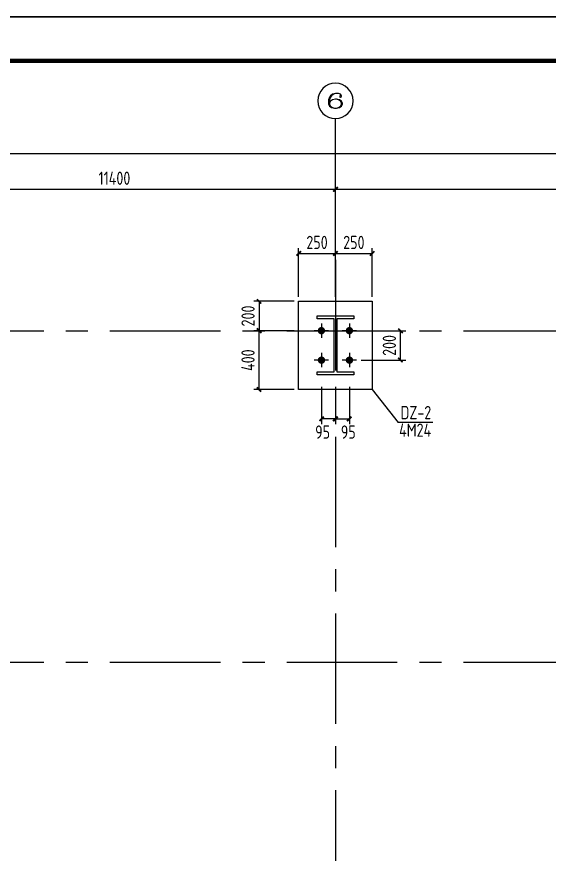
# Model space of a CAD drawing. Header units: millimetres. Extents: x 865490 to 879904, y 39442 to 44891.
# Drawn here: x 870093.2 to 870213.7, y 39852.7 to 40042.3 of the extents above; entities that cross this region are included whole.
import ezdxf
from ezdxf.enums import TextEntityAlignment as Align

# ---------------------------------------------------------------- set-up
doc = ezdxf.new("R2010")
doc.units = ezdxf.units.MM
doc.header["$LTSCALE"] = 1000
doc.header["$MEASUREMENT"] = 0
doc.linetypes.add('CENTER', pattern=[2, 1.25, -0.25, 0.25, -0.25])
doc.linetypes.add('DOTE', pattern=[2.42, 2, -0.2, 0.02, -0.2])
for name, color, linetype in [('AXIS', 3, 'Continuous'), ('AXIS_TEXT', 7, 'Continuous'), ('DIM', 7, 'Continuous'), ('DOTE', 1, 'DOTE'), ('M_Prof', 2, 'Continuous'), ('柱集中标注', 2, 'Continuous'), ('标注', 7, 'Continuous'), ('檩条', 34, 'Continuous')]:
    doc.layers.add(name, color=color, linetype=linetype)
doc.styles.add('_TCH_AXIS', font='COMPLEX', dxfattribs={"bigfont": 'GBCBIG'})
doc.styles.add('COMPLEX', font='COMPLEX')
doc.styles.add('GBHZ', font='gbenor.shx', dxfattribs={"width": 0.9, "bigfont": 'gbcbig.shx'})
doc.dimstyles.new('Y100', dxfattribs={"dimscale": 0, "dimtxt": 3, "dimasz": 0.01, "dimexe": 1.2, "dimexo": 2, "dimgap": 1, "dimtad": 1, "dimdec": 0, "dimlfac": 100, "dimzin": 0, "dimdsep": 46, "dimtxsty": 'GBHZ', "dimblk": 'DX', "dimcen": 0.09, "dimdle": 1, "dimclrd": 7, "dimclre": 7, "dimclrt": 7, "dimadec": 0, "dimazin": 0, "dimtfac": 1, "dimtdec": 0, "dimtix": 1, "dimtmove": 2, "dimatfit": 3, "dimldrblk": 'DX', "dimfxl": 0, "dimtolj": 1, "dimtzin": 0, "dimarcsym": 0})
doc.dimstyles.new('Y30', dxfattribs={"dimscale": 0, "dimtxt": 3, "dimasz": 0.01, "dimexe": 1.2, "dimexo": 1, "dimgap": 1, "dimtad": 1, "dimdec": 0, "dimlfac": 30, "dimzin": 0, "dimdsep": 46, "dimtxsty": 'GBHZ', "dimblk1": 'DX', "dimblk2": 'DX', "dimsah": 1, "dimcen": 0.09, "dimdle": 1, "dimadec": 0, "dimazin": 0, "dimtfac": 1, "dimtdec": 0, "dimtix": 1, "dimtmove": 2, "dimatfit": 3, "dimldrblk": 'DX', "dimfxl": 0, "dimtolj": 1, "dimtzin": 0, "dimarcsym": 0})

# ---------------------------------------------------------------- blocks, each defined once
blk = doc.blocks.new('_AXISO')
blk.add_circle((0, 0), 0.5)
at = {"layer": 'AXIS_TEXT', "style": 'COMPLEX', "width": 1.041667}
blk.add_attdef('A', text='', height=0.56, dxfattribs=at).set_placement((-0.25, -0.28), (0.25, -0.28), align=Align.FIT)
blk = doc.blocks.new('DX')
at = {"color": 0, "linetype": 'ByBlock', "const_width": 40}
blk.add_lwpolyline([(-54, -51), (46, 49)], dxfattribs=at)
blk = doc.blocks.new('*D1711')
at = {"layer": 'Defpoints', "color": 0, "transparency": 16777216}
for p in [(870165.31, 40003.22), (870065.31, 39987.22), (870165.31, 39987.22)]:
    blk.add_point(p, dxfattribs=at)
at = {"layer": 'dim', "color": 7, "lineweight": -2, "transparency": 16777216}
for p, q in [((870065.31, 39989.22), (870065.31, 40004.42)), ((870065.32, 40003.22), (870165.3, 40003.22)), ((870165.31, 39989.22), (870165.31, 40004.42))]:
    blk.add_line(p, q, dxfattribs=at)
at = {"layer": 'dim', "color": 7, "lineweight": -2, "transparency": 16777216, "xscale": 0.01, "yscale": 0.01, "zscale": 0.01, "rotation": 180}
blk.add_blockref('DX', (870065.31, 40003.22), dxfattribs=at)
at = {"layer": 'dim', "color": 7, "lineweight": -2, "transparency": 16777216, "xscale": 0.01, "yscale": 0.01, "zscale": 0.01}
blk.add_blockref('DX', (870165.31, 40003.22), dxfattribs=at)
at = {"layer": 'dim', "color": 7, "transparency": 16777216, "insert": (870115.31, 40005.72), "char_height": 3, "attachment_point": 5, "style": 'GBHZ'}
blk.add_mtext('\\A1;11400', dxfattribs=at)
blk = doc.blocks.new('*D1712')
at = {"layer": 'Defpoints', "color": 0, "transparency": 16777216}
for p in [(870280.31, 40003.22), (870165.31, 39987.22), (870280.31, 39987.22)]:
    blk.add_point(p, dxfattribs=at)
at = {"layer": 'dim', "color": 7, "lineweight": -2, "transparency": 16777216}
for p, q in [((870165.31, 39989.22), (870165.31, 40004.42)), ((870165.32, 40003.22), (870280.3, 40003.22)), ((870280.31, 39989.22), (870280.31, 40004.42))]:
    blk.add_line(p, q, dxfattribs=at)
at = {"layer": 'dim', "color": 7, "lineweight": -2, "transparency": 16777216, "xscale": 0.01, "yscale": 0.01, "zscale": 0.01, "rotation": 180}
blk.add_blockref('DX', (870165.31, 40003.22), dxfattribs=at)
at = {"layer": 'dim', "color": 7, "lineweight": -2, "transparency": 16777216, "xscale": 0.01, "yscale": 0.01, "zscale": 0.01}
blk.add_blockref('DX', (870280.31, 40003.22), dxfattribs=at)
at = {"layer": 'dim', "color": 7, "transparency": 16777216, "insert": (870222.81, 40005.72), "char_height": 3, "attachment_point": 5, "style": 'GBHZ'}
blk.add_mtext('\\A1;11500', dxfattribs=at)
blk = doc.blocks.new('*D1713')
at = {"layer": 'Defpoints', "color": 0, "transparency": 16777216}
for p in [(869810.31, 40011.22), (869810.31, 39987.22), (870280.31, 39987.22)]:
    blk.add_point(p, dxfattribs=at)
at = {"layer": 'dim', "color": 7, "lineweight": -2, "transparency": 16777216}
for p, q in [((869810.31, 39989.22), (869810.31, 40012.42)), ((870280.3, 40011.22), (869810.32, 40011.22)), ((870280.31, 39989.22), (870280.31, 40012.42))]:
    blk.add_line(p, q, dxfattribs=at)
at = {"layer": 'dim', "color": 7, "lineweight": -2, "transparency": 16777216, "xscale": 0.01, "yscale": 0.01, "zscale": 0.01, "rotation": 180}
blk.add_blockref('DX', (869810.31, 40011.22), dxfattribs=at)
at = {"layer": 'dim', "color": 7, "lineweight": -2, "transparency": 16777216, "xscale": 0.01, "yscale": 0.01, "zscale": 0.01}
blk.add_blockref('DX', (870280.31, 40011.22), dxfattribs=at)
at = {"layer": 'dim', "color": 7, "transparency": 16777216, "insert": (870045.31, 40013.72), "char_height": 3, "attachment_point": 5, "style": 'GBHZ'}
blk.add_mtext('\\A1;47000', dxfattribs=at)
blk = doc.blocks.new('*D1753')
at = {"layer": 'Defpoints', "color": 0, "transparency": 16777216}
for p in [(870148.03, 39971.22), (870156.97, 39971.22), (870156.97, 39957.88)]:
    blk.add_point(p, dxfattribs=at)
at = {"layer": 'dim', "color": 0, "lineweight": -2, "transparency": 16777216}
for p, q in [((870155.97, 39971.22), (870146.83, 39971.22)), ((870148.03, 39957.89), (870148.03, 39971.21)), ((870155.97, 39957.88), (870146.83, 39957.88))]:
    blk.add_line(p, q, dxfattribs=at)
at = {"layer": 'dim', "color": 0, "lineweight": -2, "transparency": 16777216, "xscale": 0.01, "yscale": 0.01, "zscale": 0.01}
for p, rotation in [((870148.03, 39971.22), 90), ((870148.03, 39957.88), 270)]:
    blk.add_blockref('DX', p, dxfattribs=dict(at, rotation=rotation))
at = {"layer": 'dim', "color": 0, "transparency": 16777216, "insert": (870145.53, 39964.55), "char_height": 3, "attachment_point": 5, "rotation": 90, "style": 'GBHZ'}
blk.add_mtext('\\A1;400', dxfattribs=at)
blk = doc.blocks.new('*D1754')
at = {"layer": 'Defpoints', "color": 0, "transparency": 16777216}
for p in [(870165.31, 39988.69), (870156.97, 39977.88), (870165.31, 39977.88)]:
    blk.add_point(p, dxfattribs=at)
at = {"layer": 'dim', "color": 0, "lineweight": -2, "transparency": 16777216}
for p, q in [((870156.97, 39978.88), (870156.97, 39989.89)), ((870165.31, 39978.88), (870165.31, 39989.89)), ((870156.98, 39988.69), (870165.3, 39988.69))]:
    blk.add_line(p, q, dxfattribs=at)
at = {"layer": 'dim', "color": 0, "lineweight": -2, "transparency": 16777216, "xscale": 0.01, "yscale": 0.01, "zscale": 0.01, "rotation": 180}
blk.add_blockref('DX', (870156.97, 39988.69), dxfattribs=at)
at = {"layer": 'dim', "color": 0, "lineweight": -2, "transparency": 16777216, "xscale": 0.01, "yscale": 0.01, "zscale": 0.01}
blk.add_blockref('DX', (870165.31, 39988.69), dxfattribs=at)
at = {"layer": 'dim', "color": 0, "transparency": 16777216, "insert": (870161.14, 39991.19), "char_height": 3, "attachment_point": 5, "style": 'GBHZ'}
blk.add_mtext('\\A1;250', dxfattribs=at)
blk = doc.blocks.new('*D1755')
at = {"layer": 'Defpoints', "color": 0, "transparency": 16777216}
for p in [(870173.64, 39988.69), (870165.31, 39977.88), (870173.64, 39977.88)]:
    blk.add_point(p, dxfattribs=at)
at = {"layer": 'dim', "color": 0, "lineweight": -2, "transparency": 16777216}
for p, q in [((870165.31, 39978.88), (870165.31, 39989.89)), ((870173.64, 39978.88), (870173.64, 39989.89)), ((870165.32, 39988.69), (870173.63, 39988.69))]:
    blk.add_line(p, q, dxfattribs=at)
at = {"layer": 'dim', "color": 0, "lineweight": -2, "transparency": 16777216, "xscale": 0.01, "yscale": 0.01, "zscale": 0.01, "rotation": 180}
blk.add_blockref('DX', (870165.31, 39988.69), dxfattribs=at)
at = {"layer": 'dim', "color": 0, "lineweight": -2, "transparency": 16777216, "xscale": 0.01, "yscale": 0.01, "zscale": 0.01}
blk.add_blockref('DX', (870173.64, 39988.69), dxfattribs=at)
at = {"layer": 'dim', "color": 0, "transparency": 16777216, "insert": (870169.47, 39991.19), "char_height": 3, "attachment_point": 5, "style": 'GBHZ'}
blk.add_mtext('\\A1;250', dxfattribs=at)
blk = doc.blocks.new('*D1756')
at = {"layer": 'Defpoints', "color": 0, "transparency": 16777216}
for p in [(870162.14, 39959.48), (870165.31, 39959.48), (870162.14, 39951.27)]:
    blk.add_point(p, dxfattribs=at)
at = {"layer": 'dim', "color": 0, "lineweight": -2, "transparency": 16777216}
for p, q in [((870162.14, 39958.48), (870162.14, 39950.07)), ((870165.31, 39958.48), (870165.31, 39950.07)), ((870165.3, 39951.27), (870162.15, 39951.27))]:
    blk.add_line(p, q, dxfattribs=at)
at = {"layer": 'dim', "color": 0, "lineweight": -2, "transparency": 16777216, "xscale": 0.01, "yscale": 0.01, "zscale": 0.01, "rotation": 180}
blk.add_blockref('DX', (870162.14, 39951.27), dxfattribs=at)
at = {"layer": 'dim', "color": 0, "lineweight": -2, "transparency": 16777216, "xscale": 0.01, "yscale": 0.01, "zscale": 0.01}
blk.add_blockref('DX', (870165.31, 39951.27), dxfattribs=at)
at = {"layer": 'dim', "color": 0, "transparency": 16777216, "insert": (870162.4, 39948.28), "char_height": 3, "attachment_point": 5, "style": 'GBHZ'}
blk.add_mtext('\\A1;95', dxfattribs=at)
blk = doc.blocks.new('*D1757')
at = {"layer": 'Defpoints', "color": 0, "transparency": 16777216}
for p in [(870165.31, 39959.48), (870168.47, 39959.48), (870168.47, 39951.27)]:
    blk.add_point(p, dxfattribs=at)
at = {"layer": 'dim', "color": 0, "lineweight": -2, "transparency": 16777216}
for p, q in [((870165.31, 39958.48), (870165.31, 39950.07)), ((870168.47, 39958.48), (870168.47, 39950.07)), ((870165.32, 39951.27), (870168.46, 39951.27))]:
    blk.add_line(p, q, dxfattribs=at)
at = {"layer": 'dim', "color": 0, "lineweight": -2, "transparency": 16777216, "xscale": 0.01, "yscale": 0.01, "zscale": 0.01, "rotation": 180}
blk.add_blockref('DX', (870165.31, 39951.27), dxfattribs=at)
at = {"layer": 'dim', "color": 0, "lineweight": -2, "transparency": 16777216, "xscale": 0.01, "yscale": 0.01, "zscale": 0.01}
blk.add_blockref('DX', (870168.47, 39951.27), dxfattribs=at)
at = {"layer": 'dim', "color": 0, "transparency": 16777216, "insert": (870168.21, 39948.28), "char_height": 3, "attachment_point": 5, "style": 'GBHZ'}
blk.add_mtext('\\A1;95', dxfattribs=at)
blk = doc.blocks.new('*D1758')
at = {"layer": 'Defpoints', "color": 0, "transparency": 16777216}
for p in [(870170.1, 39971.22), (870180, 39971.22), (870170.1, 39964.55)]:
    blk.add_point(p, dxfattribs=at)
at = {"layer": '标注', "color": 0, "lineweight": -2, "transparency": 16777216}
for p, q in [((870171.1, 39971.22), (870181.2, 39971.22)), ((870180, 39964.56), (870180, 39971.21)), ((870171.1, 39964.55), (870181.2, 39964.55))]:
    blk.add_line(p, q, dxfattribs=at)
at = {"layer": '标注', "color": 0, "lineweight": -2, "transparency": 16777216, "xscale": 0.01, "yscale": 0.01, "zscale": 0.01}
for p, rotation in [((870180, 39971.22), 90), ((870180, 39964.55), 270)]:
    blk.add_blockref('DX', p, dxfattribs=dict(at, rotation=rotation))
at = {"layer": '标注', "color": 0, "transparency": 16777216, "insert": (870177.5, 39967.88), "char_height": 3, "attachment_point": 5, "rotation": 90, "style": 'GBHZ'}
blk.add_mtext('\\A1;200', dxfattribs=at)
blk = doc.blocks.new('*D1759')
at = {"layer": 'Defpoints', "color": 0, "transparency": 16777216}
for p in [(870156.97, 39977.88), (870148.03, 39971.22), (870156.97, 39971.22)]:
    blk.add_point(p, dxfattribs=at)
at = {"layer": 'dim', "color": 0, "lineweight": -2, "transparency": 16777216}
for p, q in [((870155.97, 39977.88), (870146.83, 39977.88)), ((870148.03, 39977.87), (870148.03, 39971.23)), ((870155.97, 39971.22), (870146.83, 39971.22))]:
    blk.add_line(p, q, dxfattribs=at)
at = {"layer": 'dim', "color": 0, "lineweight": -2, "transparency": 16777216, "xscale": 0.01, "yscale": 0.01, "zscale": 0.01}
for p, rotation in [((870148.03, 39977.88), 90), ((870148.03, 39971.22), 270)]:
    blk.add_blockref('DX', p, dxfattribs=dict(at, rotation=rotation))
at = {"layer": 'dim', "color": 0, "transparency": 16777216, "insert": (870145.53, 39974.55), "char_height": 3, "attachment_point": 5, "rotation": 90, "style": 'GBHZ'}
blk.add_mtext('\\A1;200', dxfattribs=at)

msp = doc.modelspace()

# ---------------------------------------------------------------- linework, layer by layer
at = {"color": 0}
for p, q in [((870556.028, 40042.259), (869715.028, 40042.259)), ((869715.028, 40042.259), (870556.028, 40042.259))]:
    msp.add_line(p, q, dxfattribs=at)
for p, q in [((870162.139, 39972.843), (870162.139, 39969.593)), ((870168.472, 39972.843), (870168.472, 39969.593)), ((870163.764, 39971.218), (870160.514, 39971.218)), ((870170.097, 39971.218), (870166.847, 39971.218)), ((870162.139, 39966.176), (870162.139, 39962.926)), ((870168.472, 39966.176), (870168.472, 39962.926)), ((870163.764, 39964.551), (870160.514, 39964.551)), ((870170.097, 39964.551), (870166.847, 39964.551))]:
    msp.add_line(p, q)
at = {"color": 0, "const_width": 1}
msp.add_lwpolyline([(870546.028, 39458.259), (869740.028, 39458.259), (869740.028, 40032.259), (870546.028, 40032.259)], close=True, dxfattribs=at)
msp.add_lwpolyline([(870173.639, 39977.884), (870173.639, 39957.884), (870156.972, 39957.884), (870156.972, 39977.884)], close=True)
at = {"layer": 'AXIS', "color": 0}
msp.add_line((870165.305, 39987.218), (870165.305, 40019.218), dxfattribs=at)
at = {"layer": 'dim', "const_width": 0.833}
for points in [[(870161.722, 39971.218, -1), (870162.555, 39971.218, -1)], [(870168.055, 39971.218, -1), (870168.889, 39971.218, -1)], [(870161.722, 39964.551, -1), (870162.555, 39964.551, -1)], [(870168.055, 39964.551, -1), (870168.889, 39964.551, -1)]]:
    msp.add_lwpolyline(points, format="xyb", close=True, dxfattribs=at)
at = {"layer": 'DOTE', "linetype": 'CENTER', "ltscale": 0.02}
for p, q in [((870165.305, 39987.218), (870165.305, 39505.218)), ((869794.305, 39971.218), (870296.305, 39971.218)), ((869794.305, 39896.218), (870296.305, 39896.218))]:
    msp.add_line(p, q, dxfattribs=at)
at = {"layer": 'M_Prof'}
msp.add_lwpolyline([(870161.139, 39974.551), (870169.472, 39974.551), (870169.472, 39973.884), (870165.605, 39973.884), (870165.605, 39961.884), (870169.472, 39961.884), (870169.472, 39961.218), (870161.139, 39961.218), (870161.139, 39961.884), (870165.005, 39961.884), (870165.005, 39973.884), (870161.139, 39973.884)], close=True, dxfattribs=at)
at = {"layer": '檩条'}
for p in [(870173.639, 39957.884), (870187.359, 39950.465)]:
    msp.add_line(p, (870179.461, 39950.465), dxfattribs=at)

# ---------------------------------------------------------------- block references
at = {"layer": 'AXIS', "color": 0}
ref = msp.add_blockref('_AXISO', (870165.305, 40023.218), dxfattribs=dict(at, xscale=-8, yscale=8, zscale=8, rotation=180))
ref.add_attrib('A', '6', dxfattribs={"layer": 'AXIS_TEXT', "color": 0, "height": 3.284, "style": '_TCH_AXIS', "width": 2.071429}).set_placement((870163.037, 40021.575), (870167.573, 40021.575), align=Align.FIT)

# ---------------------------------------------------------------- texts
at = {"layer": '柱集中标注', "style": 'GBHZ', "width": 0.9}
for s, p in [('DZ-2', (870180.043, 39951.186)), ('4M24', (870179.702, 39947.214))]:
    msp.add_text(s, height=3, dxfattribs=at).set_placement(p)

# ---------------------------------------------------------------- dimensions: what is measured, and where the dimension line sits
at = {"layer": 'dim'}
for base, p1, p2, dimstyle, picture, middle in [((869810.305, 40011.218), (870280.305, 39987.218), (869810.305, 39987.218), 'Y100', '*D1713', (870045.305, 40013.718)), ((870280.305, 40003.218), (870165.305, 39987.218), (870280.305, 39987.218), 'Y100', '*D1712', (870222.805, 40005.718)), ((870165.305, 39988.692), (870156.972, 39977.884), (870165.305, 39977.884), 'Y30', '*D1754', (870161.139, 39991.192)), ((870173.639, 39988.692), (870165.305, 39977.884), (870173.639, 39977.884), 'Y30', '*D1755', (870169.472, 39991.192))]:
    dim = msp.add_linear_dim(base=base, p1=p1, p2=p2, dimstyle=dimstyle, override={"dimscale": 1}, dxfattribs=at)
    dim.commit()
    dim.dimension.update_dxf_attribs({"geometry": picture, "text_midpoint": middle})
dim = msp.add_linear_dim(base=(870165.305, 40003.218), p1=(870065.305, 39987.218), p2=(870165.305, 39987.218), text='11400', dimstyle='Y100', override={"dimscale": 1}, dxfattribs=at)
dim.commit()
dim.dimension.update_dxf_attribs({"geometry": '*D1711', "text_midpoint": (870115.305, 40005.718)})
for p1, angle, picture, middle in [((870156.972, 39977.884), 270, '*D1759', (870145.527, 39974.551)), ((870156.972, 39957.884), 90, '*D1753', (870145.527, 39964.551))]:
    dim = msp.add_linear_dim(base=(870148.027, 39971.218), p1=p1, p2=(870156.972, 39971.218), angle=angle, dimstyle='Y30', override={"dimscale": 1}, dxfattribs=at)
    dim.commit()
    dim.dimension.update_dxf_attribs({"geometry": picture, "text_midpoint": middle})
dim = msp.add_linear_dim(base=(870162.139, 39951.27), p1=(870165.305, 39959.475), p2=(870162.139, 39959.475), dimstyle='Y30', override={"dimscale": 1}, dxfattribs=at)
dim.commit()
dim.dimension.update_dxf_attribs({"geometry": '*D1756', "text_midpoint": (870162.401, 39948.276), "dimtype": 160})
dim = msp.add_linear_dim(base=(870168.472, 39951.27), p1=(870165.305, 39959.475), p2=(870168.472, 39959.475), angle=180, dimstyle='Y30', override={"dimscale": 1}, dxfattribs=at)
dim.commit()
dim.dimension.update_dxf_attribs({"geometry": '*D1757', "text_midpoint": (870168.21, 39948.276), "dimtype": 160})
at = {"layer": '标注'}
dim = msp.add_linear_dim(base=(870180, 39971.218), p1=(870170.097, 39964.551), p2=(870170.097, 39971.218), angle=270, dimstyle='Y30', override={"dimscale": 1}, dxfattribs=at)
dim.commit()
dim.dimension.update_dxf_attribs({"geometry": '*D1758', "text_midpoint": (870177.5, 39967.884)})

doc.saveas('drawing.dxf')
